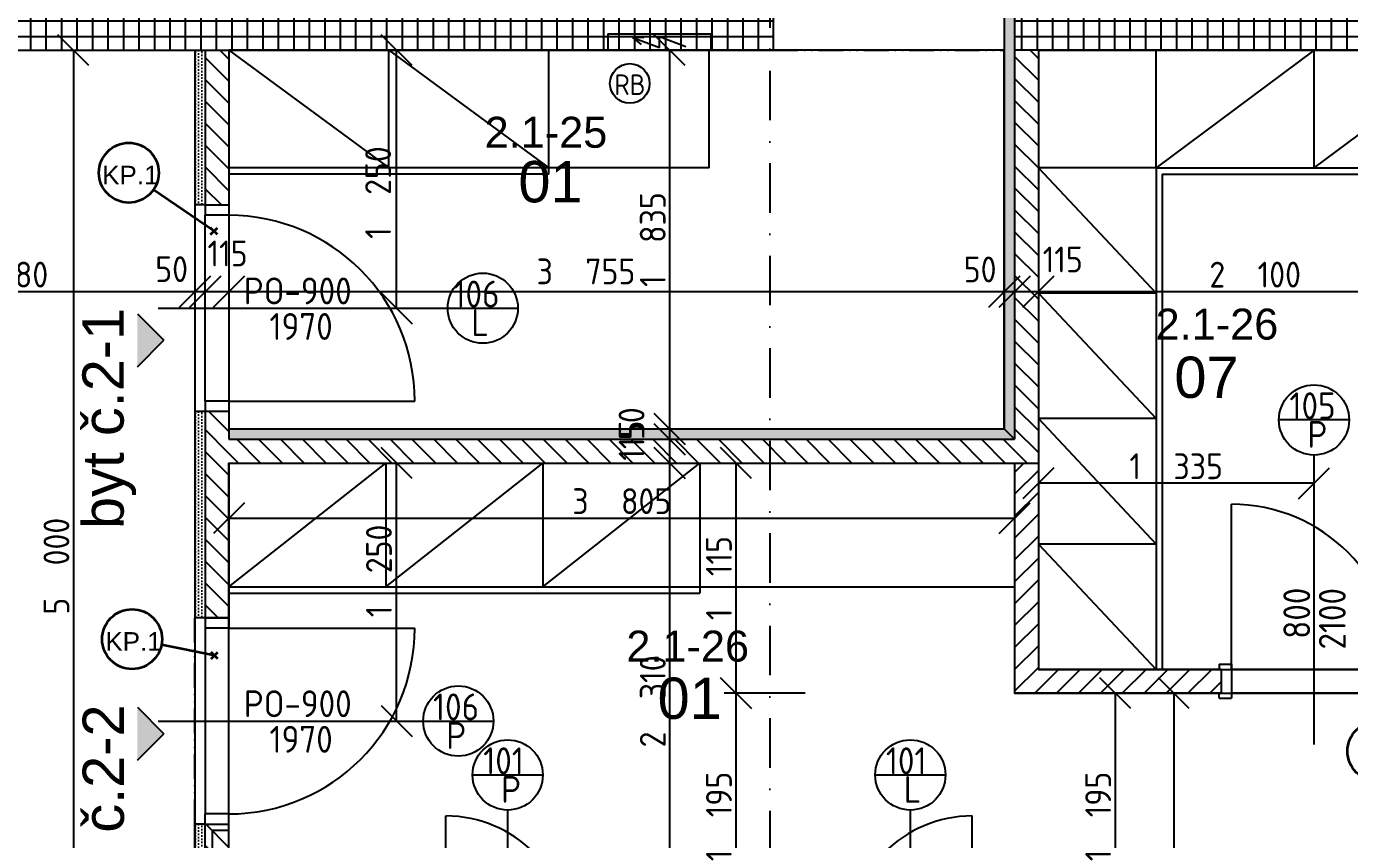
# Model space of a CAD drawing. Extents: x 4511820 to 5180432, y -1526536 to -944957.
# Drawn here: x 5028505 to 5034913, y -1249008 to -1245069 of the extents above; entities that cross this region are included whole.
import ezdxf

# ---------------------------------------------------------------- set-up
doc = ezdxf.new("R2010")
doc.units = 0
doc.header["$MEASUREMENT"] = 0
doc.linetypes.add('ACAD_ISO12W100', pattern=[22, 12, -3, 0.5, -3, 0.5, -3])
doc.linetypes.add('BODKOCIARKOVANA_3', pattern=[5.6, 3, -1.3, 0, -1.3])
doc.layers.get('0').update_dxf_attribs({"linetype": 'CONTINUOUS'})
doc.layers.get('Defpoints').update_dxf_attribs({"color": 61, "linetype": 'CONTINUOUS'})
for name, color, linetype in [('DVERE', 45, 'CONTINUOUS'), ('KÓTY', 4, 'CONTINUOUS'), ('MÚRY', 1, 'CONTINUOUS'), ('osi', 253, 'CONTINUOUS'), ('Plochy', 41, 'CONTINUOUS'), ('POPIS', 7, 'CONTINUOUS'), ('TENKÁ', 7, 'CONTINUOUS'), ('ZARIADENIE', 47, 'CONTINUOUS'), ('ZZ-elektro', 221, 'CONTINUOUS'), ('ŠRAFY', 82, 'CONTINUOUS')]:
    doc.layers.add(name, color=color, linetype=linetype)
doc.layers.add('preklady', color=74, linetype='CONTINUOUS', lineweight=35)
doc.styles.add('ARIAL', font='arial.ttf')
doc.styles.add('Style-Arial', font='arial.ttf')
doc.styles.add('STYLE1', font='isocp.shx')
doc.dimstyles.new('STANDARD-50', dxfattribs={"dimtxt": 125, "dimasz": 150, "dimexe": 10, "dimexo": 200, "dimgap": 20, "dimtad": 1, "dimdsep": 46, "dimlunit": 6, "dimtxsty": 'STYLE1', "dimblk1": 'OBLIQUE', "dimblk2": 'OBLIQUE', "dimsah": 1, "dimcen": 2.5, "dimse1": 1, "dimse2": 1, "dimadec": 0, "dimazin": 0, "dimtfac": 1, "dimtmove": 1, "dimatfit": 3, "dimldrblk": 'OBLIQUE', "dimfxl": 1, "dimtolj": 1, "dimtzin": 0, "dimarcsym": 0})
pattern_1 = [(90, (-3307273.674, 579782.7), (-75, 1e-14), []), (180, (-3307273.674, 579782.7), (-1e-14, -75), [])]
pattern_2 = [(135, (-2976355.03, 109742.89), (-53.0330086, -53.0330086), [])]
pattern_3 = [(90, (-71441.844, -112920.035), (-15.625, 7.8125), [0, -15.625])]

# ---------------------------------------------------------------- blocks, each defined once
blk = doc.blocks.new('_OBLIQUE')
at = {"color": 0, "linetype": 'ByBlock'}
blk.add_line((-0.5, -0.5), (0.5, 0.5), dxfattribs=at)
blk = doc.blocks.new('*D30983')
at = {"layer": 'Defpoints', "color": 0}
for p in [(5027441, -1246354), (5029321, -1246336.1), (5029321, -1246354)]:
    blk.add_point(p, dxfattribs=at)
at = {"layer": 'KÓTY', "color": 0, "lineweight": -2}
blk.add_line((5027441, -1246354), (5029321, -1246354), dxfattribs=at)
at = {"layer": 'KÓTY', "color": 0, "linetype": 'ByBlock', "lineweight": -2, "xscale": 150, "yscale": 150, "zscale": 150, "rotation": 180}
blk.add_blockref('_OBLIQUE', (5027441, -1246354), dxfattribs=at)
at = {"layer": 'KÓTY', "color": 0, "linetype": 'ByBlock', "lineweight": -2, "xscale": 150, "yscale": 150, "zscale": 150}
blk.add_blockref('_OBLIQUE', (5029321, -1246354), dxfattribs=at)
at = {"layer": 'KÓTY', "color": 0, "insert": (5028381, -1246271.5), "char_height": 125, "attachment_point": 5, "style": 'STYLE1'}
blk.add_mtext('\\A1;1ﾠ880', dxfattribs=at)
blk = doc.blocks.new('*D30984')
at = {"layer": 'Defpoints', "color": 0}
for p in [(5029321, -1246336.1), (5029371, -1246354), (5029371, -1246384.2)]:
    blk.add_point(p, dxfattribs=at)
at = {"layer": 'KÓTY', "color": 0, "lineweight": -2}
blk.add_line((5029321, -1246354), (5029371, -1246354), dxfattribs=at)
at = {"layer": 'KÓTY', "color": 0, "linetype": 'ByBlock', "lineweight": -2, "xscale": 150, "yscale": 150, "zscale": 150, "rotation": 180}
blk.add_blockref('_OBLIQUE', (5029321, -1246354), dxfattribs=at)
at = {"layer": 'KÓTY', "color": 0, "linetype": 'ByBlock', "lineweight": -2, "xscale": 150, "yscale": 150, "zscale": 150}
blk.add_blockref('_OBLIQUE', (5029371, -1246354), dxfattribs=at)
at = {"layer": 'KÓTY', "color": 0, "insert": (5029208.5, -1246245), "char_height": 125, "attachment_point": 5, "style": 'STYLE1'}
blk.add_mtext('\\A1;50', dxfattribs=at)
blk = doc.blocks.new('*D30985')
at = {"layer": 'Defpoints', "color": 0}
for p in [(5029371, -1246384.2), (5029486, -1246354), (5029486, -1246384.2)]:
    blk.add_point(p, dxfattribs=at)
at = {"layer": 'KÓTY', "color": 0, "lineweight": -2}
blk.add_line((5029371, -1246354), (5029486, -1246354), dxfattribs=at)
at = {"layer": 'KÓTY', "color": 0, "linetype": 'ByBlock', "lineweight": -2, "xscale": 150, "yscale": 150, "zscale": 150, "rotation": 180}
blk.add_blockref('_OBLIQUE', (5029371, -1246354), dxfattribs=at)
at = {"layer": 'KÓTY', "color": 0, "linetype": 'ByBlock', "lineweight": -2, "xscale": 150, "yscale": 150, "zscale": 150}
blk.add_blockref('_OBLIQUE', (5029486, -1246354), dxfattribs=at)
at = {"layer": 'KÓTY', "color": 0, "insert": (5029479.3, -1246169), "char_height": 125, "attachment_point": 5, "style": 'STYLE1'}
blk.add_mtext('\\A1;115', dxfattribs=at)
blk = doc.blocks.new('*D30986')
at = {"layer": 'Defpoints', "color": 0}
for p in [(5029486, -1246384.2), (5033241, -1246354), (5033241, -1246384.2)]:
    blk.add_point(p, dxfattribs=at)
at = {"layer": 'KÓTY', "color": 0, "lineweight": -2}
blk.add_line((5029486, -1246354), (5033241, -1246354), dxfattribs=at)
at = {"layer": 'KÓTY', "color": 0, "linetype": 'ByBlock', "lineweight": -2, "xscale": 150, "yscale": 150, "zscale": 150, "rotation": 180}
blk.add_blockref('_OBLIQUE', (5029486, -1246354), dxfattribs=at)
at = {"layer": 'KÓTY', "color": 0, "linetype": 'ByBlock', "lineweight": -2, "xscale": 150, "yscale": 150, "zscale": 150}
blk.add_blockref('_OBLIQUE', (5033241, -1246354), dxfattribs=at)
at = {"layer": 'KÓTY', "color": 0, "insert": (5031215, -1246256), "char_height": 125, "attachment_point": 5, "style": 'STYLE1'}
blk.add_mtext('\\A1;3ﾠ755', dxfattribs=at)
blk = doc.blocks.new('*D30987')
at = {"layer": 'Defpoints', "color": 0}
for p in [(5033241, -1246384.2), (5033291, -1246354), (5033291, -1246384.2)]:
    blk.add_point(p, dxfattribs=at)
at = {"layer": 'KÓTY', "color": 0, "lineweight": -2}
blk.add_line((5033241, -1246354), (5033291, -1246354), dxfattribs=at)
at = {"layer": 'KÓTY', "color": 0, "linetype": 'ByBlock', "lineweight": -2, "xscale": 150, "yscale": 150, "zscale": 150, "rotation": 180}
blk.add_blockref('_OBLIQUE', (5033241, -1246354), dxfattribs=at)
at = {"layer": 'KÓTY', "color": 0, "linetype": 'ByBlock', "lineweight": -2, "xscale": 150, "yscale": 150, "zscale": 150}
blk.add_blockref('_OBLIQUE', (5033291, -1246354), dxfattribs=at)
at = {"layer": 'KÓTY', "color": 0, "insert": (5033124, -1246246.5), "char_height": 125, "attachment_point": 5, "style": 'STYLE1'}
blk.add_mtext('\\A1;50', dxfattribs=at)
blk = doc.blocks.new('*D30988')
at = {"layer": 'Defpoints', "color": 0}
for p in [(5033291, -1246384.2), (5033406, -1246354), (5033406, -1246384.2)]:
    blk.add_point(p, dxfattribs=at)
at = {"layer": 'KÓTY', "color": 0, "lineweight": -2}
blk.add_line((5033291, -1246354), (5033406, -1246354), dxfattribs=at)
at = {"layer": 'KÓTY', "color": 0, "linetype": 'ByBlock', "lineweight": -2, "xscale": 150, "yscale": 150, "zscale": 150, "rotation": 180}
blk.add_blockref('_OBLIQUE', (5033291, -1246354), dxfattribs=at)
at = {"layer": 'KÓTY', "color": 0, "linetype": 'ByBlock', "lineweight": -2, "xscale": 150, "yscale": 150, "zscale": 150}
blk.add_blockref('_OBLIQUE', (5033406, -1246354), dxfattribs=at)
at = {"layer": 'KÓTY', "color": 0, "insert": (5033524, -1246198), "char_height": 125, "attachment_point": 5, "style": 'STYLE1'}
blk.add_mtext('\\A1;115', dxfattribs=at)
blk = doc.blocks.new('*D30989')
at = {"layer": 'Defpoints', "color": 0}
for p in [(5033406, -1246384.2), (5035506, -1246354), (5035506, -1246384.2)]:
    blk.add_point(p, dxfattribs=at)
at = {"layer": 'KÓTY', "color": 0, "lineweight": -2}
blk.add_line((5033406, -1246354), (5035506, -1246354), dxfattribs=at)
at = {"layer": 'KÓTY', "color": 0, "linetype": 'ByBlock', "lineweight": -2, "xscale": 150, "yscale": 150, "zscale": 150, "rotation": 180}
blk.add_blockref('_OBLIQUE', (5033406, -1246354), dxfattribs=at)
at = {"layer": 'KÓTY', "color": 0, "linetype": 'ByBlock', "lineweight": -2, "xscale": 150, "yscale": 150, "zscale": 150}
blk.add_blockref('_OBLIQUE', (5035506, -1246354), dxfattribs=at)
at = {"layer": 'KÓTY', "color": 0, "insert": (5034456, -1246271.5), "char_height": 125, "attachment_point": 5, "style": 'STYLE1'}
blk.add_mtext('\\A1;2ﾠ100', dxfattribs=at)
blk = doc.blocks.new('*D31225')
at = {"layer": 'Defpoints', "color": 0}
for p in [(5029413.5, -1245184.2), (5028733, -1250184.2), (5029413.5, -1250184.2)]:
    blk.add_point(p, dxfattribs=at)
at = {"layer": 'KÓTY', "color": 0, "lineweight": -2}
blk.add_line((5028733, -1245184.2), (5028733, -1250184.2), dxfattribs=at)
at = {"layer": 'KÓTY', "color": 0, "linetype": 'ByBlock', "lineweight": -2, "xscale": 150, "yscale": 150, "zscale": 150}
for p, rotation in [((5028733, -1245184.2), 90), ((5028733, -1250184.2), 270)]:
    blk.add_blockref('_OBLIQUE', p, dxfattribs=dict(at, rotation=rotation))
at = {"layer": 'KÓTY', "color": 0, "insert": (5028650.5, -1247684.2), "char_height": 125, "attachment_point": 5, "rotation": 90, "style": 'STYLE1'}
blk.add_mtext('\\A1;5ﾠ000', dxfattribs=at)
blk = doc.blocks.new('*D31240')
at = {"layer": 'Defpoints', "color": 0}
for p in [(5033406, -1247145.6), (5034741, -1247145.6), (5033406, -1247282.5)]:
    blk.add_point(p, dxfattribs=at)
at = {"layer": 'KÓTY', "color": 0, "lineweight": -2}
blk.add_line((5034741, -1247282.5), (5033406, -1247282.5), dxfattribs=at)
at = {"layer": 'KÓTY', "color": 0, "linetype": 'ByBlock', "lineweight": -2, "xscale": 150, "yscale": 150, "zscale": 150, "rotation": 180}
blk.add_blockref('_OBLIQUE', (5033406, -1247282.5), dxfattribs=at)
at = {"layer": 'KÓTY', "color": 0, "linetype": 'ByBlock', "lineweight": -2, "xscale": 150, "yscale": 150, "zscale": 150}
blk.add_blockref('_OBLIQUE', (5034741, -1247282.5), dxfattribs=at)
at = {"layer": 'KÓTY', "color": 0, "insert": (5034073.5, -1247200), "char_height": 125, "attachment_point": 5, "style": 'STYLE1'}
blk.add_mtext('\\A1;1ﾠ335', dxfattribs=at)
blk = doc.blocks.new('*D31282')
at = {"layer": 'Defpoints', "color": 0}
for p in [(5031621, -1247184.2), (5031811, -1247184.2), (5031811, -1249494.2)]:
    blk.add_point(p, dxfattribs=at)
at = {"layer": 'KÓTY', "color": 0, "lineweight": -2}
blk.add_line((5031621, -1249494.2), (5031621, -1247184.2), dxfattribs=at)
at = {"layer": 'KÓTY', "color": 0, "linetype": 'ByBlock', "lineweight": -2, "xscale": 150, "yscale": 150, "zscale": 150}
for p, rotation in [((5031621, -1247184.2), 90), ((5031621, -1249494.2), 270)]:
    blk.add_blockref('_OBLIQUE', p, dxfattribs=dict(at, rotation=rotation))
at = {"layer": 'KÓTY', "color": 0, "insert": (5031538.5, -1248339.2), "char_height": 125, "attachment_point": 5, "rotation": 90, "style": 'STYLE1'}
blk.add_mtext('\\A1;2ﾠ310', dxfattribs=at)
blk = doc.blocks.new('*D31283')
at = {"layer": 'Defpoints', "color": 0}
for p in [(5031621, -1247069.2), (5031621, -1247069.2), (5031621, -1247184.2)]:
    blk.add_point(p, dxfattribs=at)
at = {"layer": 'KÓTY', "color": 0, "lineweight": -2}
blk.add_line((5031621, -1247184.2), (5031621, -1247069.2), dxfattribs=at)
at = {"layer": 'KÓTY', "color": 0, "linetype": 'ByBlock', "lineweight": -2, "xscale": 150, "yscale": 150, "zscale": 150}
for p, rotation in [((5031621, -1247069.2), 90), ((5031621, -1247184.2), 270)]:
    blk.add_blockref('_OBLIQUE', p, dxfattribs=dict(at, rotation=rotation))
at = {"layer": 'KÓTY', "color": 0, "insert": (5031436, -1247076), "char_height": 125, "attachment_point": 5, "rotation": 90, "style": 'STYLE1'}
blk.add_mtext('\\A1;115', dxfattribs=at)
blk = doc.blocks.new('*D31284')
at = {"layer": 'Defpoints', "color": 0}
for p in [(5031621, -1247019.2), (5031621, -1247019.2), (5031621, -1247069.2)]:
    blk.add_point(p, dxfattribs=at)
at = {"layer": 'KÓTY', "color": 0, "lineweight": -2}
blk.add_line((5031621, -1247069.2), (5031621, -1247019.2), dxfattribs=at)
at = {"layer": 'KÓTY', "color": 0, "linetype": 'ByBlock', "lineweight": -2, "xscale": 150, "yscale": 150, "zscale": 150}
for p, rotation in [((5031621, -1247019.2), 90), ((5031621, -1247069.2), 270)]:
    blk.add_blockref('_OBLIQUE', p, dxfattribs=dict(at, rotation=rotation))
at = {"layer": 'KÓTY', "color": 0, "insert": (5031436, -1246993.5), "char_height": 125, "attachment_point": 5, "rotation": 90, "style": 'STYLE1'}
blk.add_mtext('\\A1;50', dxfattribs=at)
blk = doc.blocks.new('*D31285')
at = {"layer": 'Defpoints', "color": 0}
for p in [(5031621, -1245184.2), (5031621, -1245184.2), (5031621, -1247019.2)]:
    blk.add_point(p, dxfattribs=at)
at = {"layer": 'KÓTY', "color": 0, "lineweight": -2}
blk.add_line((5031621, -1247019.2), (5031621, -1245184.2), dxfattribs=at)
at = {"layer": 'KÓTY', "color": 0, "linetype": 'ByBlock', "lineweight": -2, "xscale": 150, "yscale": 150, "zscale": 150}
for p, rotation in [((5031621, -1245184.2), 90), ((5031621, -1247019.2), 270)]:
    blk.add_blockref('_OBLIQUE', p, dxfattribs=dict(at, rotation=rotation))
at = {"layer": 'KÓTY', "color": 0, "insert": (5031538.5, -1246101.7), "char_height": 125, "attachment_point": 5, "rotation": 90, "style": 'STYLE1'}
blk.add_mtext('\\A1;1ﾠ835', dxfattribs=at)
blk = doc.blocks.new('*D31292')
at = {"layer": 'Defpoints', "color": 0}
for p in [(5032121, -1244571.5), (5032111, -1245246.7), (5032121, -1245246.7)]:
    blk.add_point(p, dxfattribs=at)
at = {"layer": 'KÓTY', "color": 0, "lineweight": -2}
for p, q in [((5032111, -1244571.5), (5031961, -1244571.5)), ((5032111, -1244571.5), (5032121, -1244571.5)), ((5032121, -1244571.5), (5032271, -1244571.5))]:
    blk.add_line(p, q, dxfattribs=at)
at = {"layer": 'KÓTY', "color": 0, "linetype": 'ByBlock', "lineweight": -2, "xscale": 150, "yscale": 150, "zscale": 150}
blk.add_blockref('_OBLIQUE', (5032111, -1244571.5), dxfattribs=at)
at = {"layer": 'KÓTY', "color": 0, "linetype": 'ByBlock', "lineweight": -2, "xscale": 150, "yscale": 150, "zscale": 150, "rotation": 180}
blk.add_blockref('_OBLIQUE', (5032121, -1244571.5), dxfattribs=at)
at = {"layer": 'KÓTY', "color": 0, "insert": (5032166.8, -1244386.5), "char_height": 125, "attachment_point": 5, "style": 'STYLE1'}
blk.add_mtext('\\A1;10', dxfattribs=at)
blk = doc.blocks.new('*D31293')
at = {"layer": 'Defpoints', "color": 0}
for p in [(5033241, -1244571.5), (5032121, -1245246.7), (5033241, -1245246.7)]:
    blk.add_point(p, dxfattribs=at)
at = {"layer": 'KÓTY', "color": 0, "lineweight": -2}
blk.add_line((5032121, -1244571.5), (5033241, -1244571.5), dxfattribs=at)
at = {"layer": 'KÓTY', "color": 0, "linetype": 'ByBlock', "lineweight": -2, "xscale": 150, "yscale": 150, "zscale": 150, "rotation": 180}
blk.add_blockref('_OBLIQUE', (5032121, -1244571.5), dxfattribs=at)
at = {"layer": 'KÓTY', "color": 0, "linetype": 'ByBlock', "lineweight": -2, "xscale": 150, "yscale": 150, "zscale": 150}
blk.add_blockref('_OBLIQUE', (5033241, -1244571.5), dxfattribs=at)
at = {"layer": 'KÓTY', "color": 0, "insert": (5032681, -1244489), "char_height": 125, "attachment_point": 5, "style": 'STYLE1'}
blk.add_mtext('\\A1;1ﾠ120', dxfattribs=at)
blk = doc.blocks.new('*D31294')
at = {"layer": 'Defpoints', "color": 0}
for p in [(5033291, -1244571.5), (5033241, -1245246.7), (5033291, -1245246.7)]:
    blk.add_point(p, dxfattribs=at)
at = {"layer": 'KÓTY', "color": 0, "lineweight": -2}
blk.add_line((5033241, -1244571.5), (5033291, -1244571.5), dxfattribs=at)
at = {"layer": 'KÓTY', "color": 0, "linetype": 'ByBlock', "lineweight": -2, "xscale": 150, "yscale": 150, "zscale": 150, "rotation": 180}
blk.add_blockref('_OBLIQUE', (5033241, -1244571.5), dxfattribs=at)
at = {"layer": 'KÓTY', "color": 0, "linetype": 'ByBlock', "lineweight": -2, "xscale": 150, "yscale": 150, "zscale": 150}
blk.add_blockref('_OBLIQUE', (5033291, -1244571.5), dxfattribs=at)
at = {"layer": 'KÓTY', "color": 0, "insert": (5033153.5, -1244449.5), "char_height": 125, "attachment_point": 5, "style": 'STYLE1'}
blk.add_mtext('\\A1;50', dxfattribs=at)
blk = doc.blocks.new('*D31295')
at = {"layer": 'Defpoints', "color": 0}
for p in [(5033416, -1244571.5), (5033291, -1245246.7), (5033416, -1245246.7)]:
    blk.add_point(p, dxfattribs=at)
at = {"layer": 'KÓTY', "color": 0, "lineweight": -2}
blk.add_line((5033291, -1244571.5), (5033416, -1244571.5), dxfattribs=at)
at = {"layer": 'KÓTY', "color": 0, "linetype": 'ByBlock', "lineweight": -2, "xscale": 150, "yscale": 150, "zscale": 150, "rotation": 180}
blk.add_blockref('_OBLIQUE', (5033291, -1244571.5), dxfattribs=at)
at = {"layer": 'KÓTY', "color": 0, "linetype": 'ByBlock', "lineweight": -2, "xscale": 150, "yscale": 150, "zscale": 150}
blk.add_blockref('_OBLIQUE', (5033416, -1244571.5), dxfattribs=at)
at = {"layer": 'KÓTY', "color": 0, "insert": (5033389, -1244404.5), "char_height": 125, "attachment_point": 5, "style": 'STYLE1'}
blk.add_mtext('\\A1;125', dxfattribs=at)
blk = doc.blocks.new('*D31301')
at = {"layer": 'Defpoints', "color": 0}
for p in [(5033291, -1247184.2), (5031941.5, -1248299.2), (5033291, -1248299.2)]:
    blk.add_point(p, dxfattribs=at)
at = {"layer": 'KÓTY', "color": 0, "lineweight": -2}
blk.add_line((5031941.5, -1247184.2), (5031941.5, -1248299.2), dxfattribs=at)
at = {"layer": 'KÓTY', "color": 0, "linetype": 'ByBlock', "lineweight": -2, "xscale": 150, "yscale": 150, "zscale": 150}
for p, rotation in [((5031941.5, -1247184.2), 90), ((5031941.5, -1248299.2), 270)]:
    blk.add_blockref('_OBLIQUE', p, dxfattribs=dict(at, rotation=rotation))
at = {"layer": 'KÓTY', "color": 0, "insert": (5031859, -1247741.7), "char_height": 125, "attachment_point": 5, "rotation": 90, "style": 'STYLE1'}
blk.add_mtext('\\A1;1ﾠ115', dxfattribs=at)
blk = doc.blocks.new('*D31302')
at = {"layer": 'Defpoints', "color": 0}
for p in [(5033291, -1248299.2), (5031941.5, -1249494.2), (5033291, -1249494.2)]:
    blk.add_point(p, dxfattribs=at)
at = {"layer": 'KÓTY', "color": 0, "lineweight": -2}
blk.add_line((5031941.5, -1248299.2), (5031941.5, -1249494.2), dxfattribs=at)
at = {"layer": 'KÓTY', "color": 0, "linetype": 'ByBlock', "lineweight": -2, "xscale": 150, "yscale": 150, "zscale": 150}
for p, rotation in [((5031941.5, -1248299.2), 90), ((5031941.5, -1249494.2), 270)]:
    blk.add_blockref('_OBLIQUE', p, dxfattribs=dict(at, rotation=rotation))
at = {"layer": 'KÓTY', "color": 0, "insert": (5031859, -1248896.7), "char_height": 125, "attachment_point": 5, "rotation": 90, "style": 'STYLE1'}
blk.add_mtext('\\A1;1ﾠ195', dxfattribs=at)
blk = doc.blocks.new('*D31319')
at = {"layer": 'Defpoints', "color": 0}
for p in [(5029486, -1247184.2), (5033291, -1247184.2), (5033291, -1247451.5)]:
    blk.add_point(p, dxfattribs=at)
at = {"layer": 'KÓTY', "color": 0, "lineweight": -2}
blk.add_line((5029486, -1247451.5), (5033291, -1247451.5), dxfattribs=at)
at = {"layer": 'KÓTY', "color": 0, "linetype": 'ByBlock', "lineweight": -2, "xscale": 150, "yscale": 150, "zscale": 150, "rotation": 180}
blk.add_blockref('_OBLIQUE', (5029486, -1247451.5), dxfattribs=at)
at = {"layer": 'KÓTY', "color": 0, "linetype": 'ByBlock', "lineweight": -2, "xscale": 150, "yscale": 150, "zscale": 150}
blk.add_blockref('_OBLIQUE', (5033291, -1247451.5), dxfattribs=at)
at = {"layer": 'KÓTY', "color": 0, "insert": (5031388.5, -1247369), "char_height": 125, "attachment_point": 5, "style": 'STYLE1'}
blk.add_mtext('\\A1;3ﾠ805', dxfattribs=at)
blk = doc.blocks.new('*D31320')
at = {"layer": 'Defpoints', "color": 0}
for p in [(5033291, -1248299.2), (5033291, -1249494.2), (5033778, -1249494.2)]:
    blk.add_point(p, dxfattribs=at)
at = {"layer": 'KÓTY', "color": 0, "lineweight": -2}
blk.add_line((5033778, -1248299.2), (5033778, -1249494.2), dxfattribs=at)
at = {"layer": 'KÓTY', "color": 0, "linetype": 'ByBlock', "lineweight": -2, "xscale": 150, "yscale": 150, "zscale": 150}
for p, rotation in [((5033778, -1248299.2), 90), ((5033778, -1249494.2), 270)]:
    blk.add_blockref('_OBLIQUE', p, dxfattribs=dict(at, rotation=rotation))
at = {"layer": 'KÓTY', "color": 0, "insert": (5033695.5, -1248896.7), "char_height": 125, "attachment_point": 5, "rotation": 90, "style": 'STYLE1'}
blk.add_mtext('\\A1;1ﾠ195', dxfattribs=at)
blk = doc.blocks.new('*D31322')
at = {"layer": 'Defpoints', "color": 0}
for p in [(5033291, -1248299.2), (5033291, -1251494.2), (5034062, -1251494.2)]:
    blk.add_point(p, dxfattribs=at)
at = {"layer": 'KÓTY', "color": 0, "lineweight": -2}
blk.add_line((5034062, -1248299.2), (5034062, -1251494.2), dxfattribs=at)
at = {"layer": 'KÓTY', "color": 0, "linetype": 'ByBlock', "lineweight": -2, "xscale": 150, "yscale": 150, "zscale": 150}
for p, rotation in [((5034062, -1248299.2), 90), ((5034062, -1251494.2), 270)]:
    blk.add_blockref('_OBLIQUE', p, dxfattribs=dict(at, rotation=rotation))
at = {"layer": 'KÓTY', "color": 0, "insert": (5033979.5, -1249896.7), "char_height": 125, "attachment_point": 5, "rotation": 90, "style": 'STYLE1'}
blk.add_mtext('\\A1;3ﾠ195', dxfattribs=at)
blk = doc.blocks.new('*D31549')
at = {"layer": 'Defpoints', "color": 0}
for p in [(5030178.8, -1245184.2), (5030298, -1245184.2), (5030178.8, -1246434.2)]:
    blk.add_point(p, dxfattribs=at)
at = {"layer": 'KÓTY', "color": 0, "lineweight": -2}
blk.add_line((5030298, -1246434.2), (5030298, -1245184.2), dxfattribs=at)
at = {"layer": 'KÓTY', "color": 0, "linetype": 'ByBlock', "lineweight": -2, "xscale": 150, "yscale": 150, "zscale": 150}
for p, rotation in [((5030298, -1245184.2), 90), ((5030298, -1246434.2), 270)]:
    blk.add_blockref('_OBLIQUE', p, dxfattribs=dict(at, rotation=rotation))
at = {"layer": 'KÓTY', "color": 0, "insert": (5030208.5, -1245874), "char_height": 125, "attachment_point": 5, "rotation": 90, "style": 'STYLE1'}
blk.add_mtext('\\A1;1ﾠ250', dxfattribs=at)
blk = doc.blocks.new('*D31551')
at = {"layer": 'Defpoints', "color": 0}
for p in [(5030178.8, -1247184.2), (5030298, -1247184.2), (5030178.8, -1248434.2)]:
    blk.add_point(p, dxfattribs=at)
at = {"layer": 'KÓTY', "color": 0, "lineweight": -2}
blk.add_line((5030298, -1248434.2), (5030298, -1247184.2), dxfattribs=at)
at = {"layer": 'KÓTY', "color": 0, "linetype": 'ByBlock', "lineweight": -2, "xscale": 150, "yscale": 150, "zscale": 150}
for p, rotation in [((5030298, -1247184.2), 90), ((5030298, -1248434.2), 270)]:
    blk.add_blockref('_OBLIQUE', p, dxfattribs=dict(at, rotation=rotation))
at = {"layer": 'KÓTY', "color": 0, "insert": (5030212.5, -1247707), "char_height": 125, "attachment_point": 5, "rotation": 90, "style": 'STYLE1'}
blk.add_mtext('\\A1;1ﾠ250', dxfattribs=at)

msp = doc.modelspace()

# ---------------------------------------------------------------- hatches: boundary and pattern name
at = {"layer": 'TENKÁ'}
h = msp.add_hatch(color=256, dxfattribs=at)
h.dxf.hatch_style = 1
h.paths.add_polyline_path([(5029042.59, -1246718.035), (5029042.59, -1246461.214), (5029171, -1246589.624)])
h = msp.add_hatch(color=256, dxfattribs=at)
h.dxf.hatch_style = 1
h.paths.add_polyline_path([(5029042.59, -1248624.136), (5029042.59, -1248367.316), (5029171, -1248495.726)])
at = {"layer": 'ŠRAFY', "ltscale": 0.25}
h = msp.add_hatch(dxfattribs=at)
h.set_pattern_fill('ANSI37', color=256, scale=600, angle=45)
h.set_pattern_definition(pattern_1)
h.paths.add_polyline_path([(5029321, -1245184.226), (5029486, -1245184.226), (5032121, -1245184.226), (5032121, -1244884.226), (5032111, -1244884.226), (5031971, -1244884.226), (5027621, -1244884.226), (5027621, -1245184.226)])
at = {"layer": 'ŠRAFY'}
h = msp.add_hatch(dxfattribs=at)
h.set_pattern_fill('DOTS', color=256, scale=250, angle=90)
h.set_pattern_definition(pattern_3)
h.paths.add_polyline_path([(5033291, -1244884.226), (5033241, -1244884.226), (5033241, -1247019.226), (5033291, -1247069.226)])
at = {"layer": 'ŠRAFY', "ltscale": 0.25}
h = msp.add_hatch(dxfattribs=at)
h.set_pattern_fill('ANSI37', color=256, scale=600, angle=45)
h.set_pattern_definition(pattern_1)
h.paths.add_polyline_path([(5033291, -1245184.226), (5033406, -1245184.226), (5035506, -1245184.226), (5035621, -1245184.226), (5040541, -1245184.226), (5040541, -1244884.226), (5035531, -1244884.226), (5035416, -1244884.226), (5033531, -1244884.226), (5033416, -1244884.226), (5033291, -1244884.226)])
at = {"layer": 'ŠRAFY'}
h = msp.add_hatch(dxfattribs=at)
h.set_pattern_fill('DOTS', color=256, scale=250, angle=90)
h.set_pattern_definition(pattern_3)
h.paths.add_polyline_path([(5029371, -1245184.226), (5029321, -1245184.226), (5029321, -1245934.226), (5029371, -1245934.226)])
at = {"layer": 'ŠRAFY', "ltscale": 0.25}
h = msp.add_hatch(dxfattribs=at)
h.set_pattern_fill('ANSI31', color=256, scale=600, angle=90, style=0)
h.set_pattern_definition(pattern_2)
h.paths.add_polyline_path([(5029371, -1245184.226), (5029371, -1245934.226), (5029486, -1245934.226), (5029486, -1245184.226)])
h = msp.add_hatch(dxfattribs=at)
h.set_pattern_fill('ANSI31', color=256, scale=600, angle=90, style=0)
h.set_pattern_definition(pattern_2)
h.paths.add_polyline_path([(5033291, -1245184.226), (5033291, -1247069.226), (5029486, -1247069.226), (5029486, -1247184.226), (5033291, -1247184.226), (5033406, -1247184.226), (5033406, -1245184.226)])
at = {"layer": 'ŠRAFY'}
h = msp.add_hatch(dxfattribs=at)
h.set_pattern_fill('DOTS', color=256, scale=250, angle=90)
h.set_pattern_definition([(90, (-71441.844, -112920.035), (-15.625, 7.8125), [0, -15.625])])
h.paths.add_polyline_path([(5029321, -1246934.226), (5029321, -1247934.226), (5029371, -1247934.226), (5029371, -1246934.226)])
at = {"layer": 'ŠRAFY', "ltscale": 0.25}
h = msp.add_hatch(dxfattribs=at)
h.set_pattern_fill('ANSI31', color=256, scale=600, angle=90, style=0)
h.set_pattern_definition(pattern_2)
h.paths.add_polyline_path([(5029486, -1247184.226), (5029486, -1247069.226), (5029486, -1247019.226), (5029486, -1246934.226), (5029371, -1246934.226), (5029371, -1247934.226), (5029486, -1247934.226), (5029486, -1247814.226), (5029486, -1247784.226)])
at = {"layer": 'ŠRAFY'}
h = msp.add_hatch(dxfattribs=at)
h.set_pattern_fill('DOTS', color=256, scale=250)
h.set_pattern_definition([(0, (0, -89070.035), (7.8125, 15.625), [0, -15.625])])
h.paths.add_polyline_path([(5033241, -1247019.226), (5029486, -1247019.226), (5029486, -1247069.226), (5033291, -1247069.226)])
at = {"layer": 'ŠRAFY', "ltscale": 0.25}
h = msp.add_hatch(dxfattribs=at)
h.set_pattern_fill('ANSI31', color=256, scale=600, style=0)
h.set_pattern_definition([(45, (515270.5, 214751.965), (-53.0330086, 53.0330086), [])])
h.paths.add_polyline_path([(5033406, -1248184.226), (5033406, -1247184.226), (5033291, -1247184.226), (5033291, -1248299.226), (5034281, -1248299.226), (5034291, -1248299.226), (5034291, -1248184.226), (5034281, -1248184.226)])
at = {"layer": 'ŠRAFY'}
h = msp.add_hatch(dxfattribs=at)
h.set_pattern_fill('DOTS', color=256, scale=250, angle=90)
h.set_pattern_definition([(90, (-71441.844, -112920.035), (-15.625, 7.8125), [0, -15.625])])
h.paths.add_polyline_path([(5029321, -1248934.226), (5029321, -1250184.226), (5029371, -1250234.226), (5029371, -1248934.226)])
at = {"layer": 'ŠRAFY', "ltscale": 0.25}
h = msp.add_hatch(dxfattribs=at)
h.set_pattern_fill('ANSI31', color=256, scale=600, angle=90, style=0)
h.set_pattern_definition(pattern_2)
h.paths.add_polyline_path([(5029486, -1251494.226), (5029486, -1249609.226), (5029486, -1249494.226), (5029486, -1248934.226), (5029371, -1248934.226), (5029371, -1251494.226)])

# ---------------------------------------------------------------- linework, layer by layer
at = {"layer": 'DVERE'}
for p, q in [((5029371, -1246884.226), (5029371, -1245984.226)), ((5029486, -1245984.226), (5029486, -1246884.226)), ((5029486, -1246884.226), (5030386, -1246884.226)), ((5029371, -1247984.226), (5029371, -1248884.226)), ((5029486, -1248884.226), (5029486, -1247984.226)), ((5029486, -1247984.226), (5030386, -1247984.226))]:
    msp.add_line(p, q, dxfattribs=at)
at = {"layer": 'DVERE', "ltscale": 0.25}
for p, q in [((5029142.672, -1246434.226), (5030545.328, -1246434.226)), ((5030545.328, -1246434.226), (5030885.328, -1246434.226)), ((5030545.328, -1246434.226), (5030885.328, -1246434.226)), ((5034911, -1246975.57), (5034571, -1246975.57)), ((5034741, -1248548.226), (5034741, -1247145.57)), ((5034341, -1248184.226), (5034341, -1247384.226)), ((5034281, -1248159.226), (5034341, -1248159.226)), ((5034281, -1248159.226), (5034281, -1248184.226)), ((5034341, -1248159.226), (5034341, -1248324.226)), ((5035141, -1248184.226), (5034341, -1248184.226)), ((5034281, -1248324.226), (5034281, -1248299.226)), ((5035141, -1248299.226), (5034341, -1248299.226)), ((5034281, -1248324.226), (5034341, -1248324.226)), ((5029142.672, -1248434.226), (5030545.328, -1248434.226)), ((5030423.828, -1248434.226), (5030763.828, -1248434.226)), ((5030426.828, -1248434.226), (5030766.828, -1248434.226)), ((5030666, -1248695.398), (5031006, -1248695.398)), ((5032616, -1248695.398), (5032956, -1248695.398)), ((5030836, -1249970.054), (5030836, -1248865.398)), ((5032786, -1249970.054), (5032786, -1248865.398)), ((5030536, -1249494.226), (5030536, -1248894.226)), ((5033086, -1249494.226), (5033086, -1248894.226))]:
    msp.add_line(p, q, dxfattribs=at)
for centre in [(5030715.328, -1246434.226), (5034741, -1246975.57), (5030596.828, -1248434.226), (5030836, -1248695.398), (5032786, -1248695.398)]:
    msp.add_circle(centre, 170, dxfattribs=at)
at = {"layer": 'DVERE'}
for centre, start, end in [((5029486, -1246884.226), 0, 90), ((5029486, -1247984.226), 270, 0)]:
    msp.add_arc(centre, 900, start, end, dxfattribs=at)
at = {"layer": 'DVERE', "ltscale": 0.25}
for centre, radius, start, end in [((5034341, -1248184.226), 800, 0, 90), ((5030536, -1249494.226), 600, 0, 90), ((5033086, -1249494.226), 600, 90, 180)]:
    msp.add_arc(centre, radius, start, end, dxfattribs=at)
at = {"layer": 'KÓTY'}
for p, q in [((5033241, -1247019.226), (5033291, -1247069.226)), ((5032276.5, -1248299.226), (5031884, -1248299.226))]:
    msp.add_line(p, q, dxfattribs=at)
at = {"layer": 'MÚRY'}
for p, q in [((5032121, -1244884.226), (5032121, -1245184.226)), ((5033241, -1244884.226), (5033241, -1247019.226)), ((5027441, -1245184.226), (5029321, -1245184.226)), ((5029321, -1245184.226), (5029321, -1245934.226)), ((5029486, -1245184.226), (5029486, -1245984.226)), ((5033406, -1245184.226), (5035506, -1245184.226)), ((5033406, -1245184.226), (5033406, -1248184.226)), ((5029371, -1245934.226), (5029321, -1245934.226)), ((5029371, -1245934.226), (5029371, -1245984.226)), ((5029486, -1245984.226), (5029371, -1245984.226)), ((5029486, -1246884.226), (5029371, -1246884.226)), ((5029371, -1246884.226), (5029371, -1246934.226)), ((5029486, -1246884.226), (5029486, -1247019.226)), ((5029371, -1246934.226), (5029321, -1246934.226)), ((5029321, -1246934.226), (5029321, -1247934.226)), ((5029486, -1247019.226), (5033241, -1247019.226)), ((5029486, -1247184.226), (5033291, -1247184.226)), ((5029486, -1247184.226), (5029486, -1247984.226)), ((5033291, -1247184.226), (5033291, -1248299.226)), ((5029371, -1247934.226), (5029321, -1247934.226)), ((5029371, -1247934.226), (5029371, -1247984.226)), ((5029486, -1247984.226), (5029371, -1247984.226)), ((5029486, -1247984.226), (5029371, -1247984.226)), ((5034291, -1248184.226), (5033406, -1248184.226)), ((5034291, -1248299.226), (5033291, -1248299.226)), ((5029486, -1248884.226), (5029371, -1248884.226)), ((5029371, -1248934.226), (5029371, -1248884.226)), ((5029486, -1249494.226), (5029486, -1248884.226)), ((5029321, -1250184.226), (5029321, -1248934.226)), ((5029371, -1248934.226), (5029321, -1248934.226))]:
    msp.add_line(p, q, dxfattribs=at)
at = {"layer": 'MÚRY', "ltscale": 0.25}
for p, q in [((5029486, -1245184.226), (5032121, -1245184.226)), ((5034291, -1248184.226), (5034291, -1248299.226))]:
    msp.add_line(p, q, dxfattribs=at)
at = {"layer": 'osi', "linetype": 'BODKOCIARKOVANA_3', "ltscale": 80}
msp.add_line((5032106, -1223327.035), (5032106, -1260844.226), dxfattribs=at)
at = {"layer": 'Plochy'}
for points in [[(5029321, -1250184.226), (5018731, -1250184.226), (5018731, -1248684.226), (5021281, -1248684.226), (5021281, -1247684.226), (5020981, -1247684.226), (5020981, -1245184.226), (5022891, -1245184.226), (5022891, -1248684.226), (5023141, -1248684.226), (5023141, -1248244.226), (5024341, -1248244.226), (5024341, -1248524.226), (5025441, -1248524.226), (5025441, -1248684.226), (5025641, -1248684.226), (5025641, -1247134.226), (5027441, -1247134.226), (5027441, -1245184.226), (5029321, -1245184.226)], [(5033241, -1245184.226), (5029486, -1245184.226), (5029486, -1247019.226), (5033241, -1247019.226)], [(5035506, -1245184.226), (5033406, -1245184.226), (5033406, -1248184.226), (5035506, -1248184.226)], [(5029486, -1249494.226), (5029486, -1247184.226), (5033291, -1247184.226), (5033291, -1248299.226), (5035291, -1248299.226), (5035291, -1251494.226), (5033291, -1251494.226), (5033291, -1249494.226)]]:
    msp.add_lwpolyline(points, close=True, dxfattribs=at)
at = {"layer": 'preklady'}
for p, q in [((5029414, -1246061.035), (5029120.989, -1245859.998)), ((5029397.383, -1246077.652), (5029430.617, -1246044.418)), ((5029430.618, -1246077.652), (5029397.384, -1246044.418)), ((5029416.001, -1248117.035), (5029159.126, -1248065.818)), ((5029399.383, -1248133.652), (5029432.617, -1248100.418)), ((5029432.618, -1248133.652), (5029399.384, -1248100.418))]:
    msp.add_line(p, q, dxfattribs=at)
at = {"layer": 'preklady', "ltscale": 0.25}
for centre in [(5029001.425, -1245777.965), (5029016.925, -1248037.465), (5035047.925, -1248580.465)]:
    msp.add_circle(centre, 145, dxfattribs=at)
at = {"layer": 'TENKÁ'}
for p, q in [((5033291, -1244884.226), (5033291, -1247069.226)), ((5029321, -1245184.226), (5029486, -1245184.226)), ((5029371, -1245184.226), (5029371, -1245934.226)), ((5033406, -1245184.226), (5033291, -1245184.226)), ((5029042.59, -1246461.214), (5029171, -1246589.624)), ((5029042.59, -1246718.035), (5029171, -1246589.624)), ((5029486, -1246934.226), (5029371, -1246934.226)), ((5029371, -1246934.226), (5029371, -1247934.226)), ((5029486, -1247019.226), (5029486, -1247069.226)), ((5029486, -1247069.226), (5033291, -1247069.226)), ((5033291, -1247184.226), (5033406, -1247184.226)), ((5029486, -1247934.226), (5029371, -1247934.226)), ((5029042.59, -1248367.316), (5029171, -1248495.726)), ((5029042.59, -1248624.136), (5029171, -1248495.726)), ((5029371, -1251794.226), (5029371, -1248934.226))]:
    msp.add_line(p, q, dxfattribs=at)
at = {"layer": 'TENKÁ', "linetype": 'ACAD_ISO12W100', "ltscale": 10}
for p, q in [((5032121, -1245184.226), (5033241, -1245184.226)), ((5029321, -1245934.226), (5029321, -1246934.226)), ((5029321, -1248934.226), (5029321, -1247934.226))]:
    msp.add_line(p, q, dxfattribs=at)
at = {"layer": 'TENKÁ', "ltscale": 0.25}
for p, q in [((5029371, -1245934.226), (5029486, -1245934.226)), ((5029371, -1247934.226), (5029486, -1247934.226)), ((5029371, -1248934.226), (5029486, -1248934.226))]:
    msp.add_line(p, q, dxfattribs=at)
at = {"layer": 'ZARIADENIE'}
for p, q in [((5029486, -1245184.226), (5030261, -1245754.226)), ((5030261, -1245184.226), (5031036, -1245754.226)), ((5030261, -1245754.226), (5030261, -1245184.226)), ((5031036, -1245784.226), (5031036, -1245184.226)), ((5031811, -1245754.226), (5031811, -1245184.226)), ((5033976, -1245754.226), (5033976, -1245184.226)), ((5034741, -1245184.226), (5033976, -1245754.226)), ((5034741, -1245754.226), (5034741, -1245184.226)), ((5034741, -1245754.226), (5035506, -1245184.226)), ((5031811, -1245754.226), (5029486, -1245754.226)), ((5031036, -1245784.226), (5029486, -1245784.226)), ((5033976, -1245754.226), (5033406, -1245754.226)), ((5033406, -1245754.226), (5033976, -1246361.726)), ((5033976, -1245754.226), (5033976, -1248184.226)), ((5033976, -1245754.226), (5035506, -1245754.226)), ((5034006, -1245784.226), (5034006, -1248184.226)), ((5034006, -1245784.226), (5035506, -1245784.226)), ((5033976, -1246361.726), (5033406, -1246361.726)), ((5033406, -1246361.726), (5033976, -1246969.226)), ((5033976, -1246969.226), (5033406, -1246969.226)), ((5033406, -1246969.226), (5033976, -1247576.726)), ((5029486, -1247784.226), (5030246, -1247184.226)), ((5030246, -1247184.226), (5030246, -1247784.226)), ((5030246, -1247784.226), (5031006, -1247184.226)), ((5031006, -1247184.226), (5031006, -1247784.226)), ((5031006, -1247784.226), (5031766, -1247184.226)), ((5031766, -1247184.226), (5031766, -1247814.226)), ((5033976, -1247576.726), (5033406, -1247576.726)), ((5033406, -1247576.726), (5033976, -1248184.226)), ((5029486, -1247784.226), (5033291, -1247784.226)), ((5029486, -1247814.226), (5031766, -1247814.226))]:
    msp.add_line(p, q, dxfattribs=at)
at = {"layer": 'ZZ-elektro'}
for p, q in [((5031321, -1245104.226), (5031321, -1245184.226)), ((5031321, -1245104.226), (5031821, -1245104.226)), ((5031821, -1245184.226), (5031821, -1245104.226)), ((5031442.507, -1245122.825), (5031571, -1245171.109)), ((5031495.813, -1245124.148), (5031442.507, -1245122.825)), ((5031483.493, -1245156.934), (5031442.507, -1245122.825)), ((5031571, -1245171.109), (5031571, -1245117.396)), ((5031571, -1245117.396), (5031699.493, -1245165.68)), ((5029406, -1249464.226), (5029406, -1248964.226)), ((5029486, -1248964.226), (5029406, -1248964.226))]:
    msp.add_line(p, q, dxfattribs=at)
msp.add_circle((5031427.44, -1245345.293), 96, dxfattribs=at)

# ---------------------------------------------------------------- texts
at = {"layer": 'DVERE', "style": 'STYLE1'}
for s, p in [('106', (5030573.298, -1246430.726)), ('L', (5030660.298, -1246569.363)), ('105', (5034621.97, -1246972.07)), ('P', (5034708.97, -1247110.707)), ('106', (5030474.298, -1248430.726)), ('P', (5030538.798, -1248569.363)), ('101', (5030717.47, -1248691.898)), ('101', (5032667.47, -1248691.898)), ('P', (5030804.47, -1248830.535)), ('L', (5032754.47, -1248830.535))]:
    msp.add_text(s, height=130, dxfattribs=at).set_placement(p)
at = {"layer": 'POPIS', "lineweight": 40, "ltscale": 0.25, "style": 'ARIAL'}
for s, height, p in [('2.1-25', 150, (5030724.269, -1245656.805)), ('01', 200, (5030887.811, -1245921.305)), ('01', 200, (5030887.811, -1245921.305)), ('2.1-26', 150, (5033973.769, -1246586.305)), ('07', 200, (5034064.811, -1246868.805)), ('2.1-26', 150, (5031410.769, -1248146.305)), ('01', 200, (5031561.811, -1248423.805))]:
    msp.add_text(s, height=height, dxfattribs=at).set_placement(p)
at = {"layer": 'POPIS', "color": 132, "ltscale": 0.25, "style": 'Style-Arial'}
for s, p in [('byt č.2-1', (5028976.289, -1247504.078)), ('byt č.2-2', (5028977.47, -1249425.572))]:
    msp.add_text(s, height=200, rotation=90, dxfattribs=at).set_placement(p)
at = {"layer": 'preklady', "linetype": 'Continuous', "lineweight": 20, "style": 'ARIAL'}
for p in [(5028872.161, -1245834.221), (5028887.661, -1248093.721)]:
    msp.add_text('KP.1', height=90, dxfattribs=at).set_placement(p)
at = {"layer": 'TENKÁ', "linetype": 'Continuous', "style": 'STYLE1'}
for s, p in [('PO-900', (5029558.257, -1246415.643)), ('1970', (5029682.483, -1246587.75)), ('PO-900', (5029558.257, -1248415.643)), ('1970', (5029682.483, -1248587.75))]:
    msp.add_text(s, height=130, dxfattribs=at).set_placement(p)
for s, p in [('800', (5034722.417, -1248036.141)), ('2100', (5034894.524, -1248087.915))]:
    msp.add_text(s, height=130, rotation=90, dxfattribs=at).set_placement(p)
at = {"layer": 'ZZ-elektro', "style": 'STYLE1'}
msp.add_text('RB', height=100, dxfattribs=at).set_placement((5031352.812, -1245401.493))

# ---------------------------------------------------------------- dimensions: what is measured, and where the dimension line sits
at = {"layer": 'KÓTY'}
for base, p1, p2, picture, middle in [((5032121, -1244571.535), (5032111, -1245246.726), (5032121, -1245246.726), '*D31292', (5032166.75, -1244386.535)), ((5033241, -1244571.535), (5032121, -1245246.726), (5033241, -1245246.726), '*D31293', (5032681, -1244488.992)), ((5029486, -1246354.035), (5029371, -1246384.226), (5029486, -1246384.226), '*D30985', (5029479.25, -1246169.035)), ((5029321, -1246354.035), (5027441, -1246354.035), (5029321, -1246336.084), '*D30983', (5028381, -1246271.492)), ((5035506, -1246354.035), (5033406, -1246384.226), (5035506, -1246384.226), '*D30989', (5034456, -1246271.492)), ((5033406, -1247282.535), (5034741, -1247145.57), (5033406, -1247145.57), '*D31240', (5034073.5, -1247199.992)), ((5033291, -1247451.535), (5029486, -1247184.226), (5033291, -1247184.226), '*D31319', (5031388.5, -1247368.992))]:
    dim = msp.add_linear_dim(base=base, p1=p1, p2=p2, dimstyle='STANDARD-50', dxfattribs=at)
    dim.commit()
    dim.dimension.update_dxf_attribs({"geometry": picture, "text_midpoint": middle})
for base, p1, p2, picture, middle in [((5033416, -1244571.535), (5033291, -1245246.726), (5033416, -1245246.726), '*D31295', (5033389, -1244487.035)), ((5033291, -1244571.535), (5033241, -1245246.726), (5033291, -1245246.726), '*D31294', (5033153.5, -1244532.035)), ((5033406, -1246354.035), (5033291, -1246384.226), (5033406, -1246384.226), '*D30988', (5033524, -1246280.535)), ((5029371, -1246354.035), (5029321, -1246336.084), (5029371, -1246384.226), '*D30984', (5029208.5, -1246327.535)), ((5033241, -1246354.035), (5029486, -1246384.226), (5033241, -1246384.226), '*D30986', (5031215, -1246338.535)), ((5033291, -1246354.035), (5033241, -1246384.226), (5033291, -1246384.226), '*D30987', (5033124, -1246329.035))]:
    dim = msp.add_linear_dim(base=base, p1=p1, p2=p2, dimstyle='STANDARD-50', dxfattribs=at)
    dim.commit()
    dim.dimension.update_dxf_attribs({"geometry": picture, "text_midpoint": middle, "dimtype": 160})
for base, p1, p2, picture, middle in [((5028733, -1250184.226), (5029413.5, -1245184.226), (5029413.5, -1250184.226), '*D31225', (5028650.457, -1247684.226)), ((5031621, -1245184.226), (5031621, -1247019.226), (5031621, -1245184.226), '*D31285', (5031538.457, -1246101.726)), ((5031621, -1247019.226), (5031621, -1247069.226), (5031621, -1247019.226), '*D31284', (5031436, -1246993.476)), ((5031621, -1247069.226), (5031621, -1247184.226), (5031621, -1247069.226), '*D31283', (5031436, -1247075.976)), ((5031621, -1247184.226), (5031811, -1249494.226), (5031811, -1247184.226), '*D31282', (5031538.457, -1248339.226)), ((5031941.5, -1248299.226), (5033291, -1247184.226), (5033291, -1248299.226), '*D31301', (5031858.957, -1247741.726)), ((5031941.5, -1249494.226), (5033291, -1248299.226), (5033291, -1249494.226), '*D31302', (5031858.957, -1248896.726)), ((5033778, -1249494.226), (5033291, -1248299.226), (5033291, -1249494.226), '*D31320', (5033695.457, -1248896.726)), ((5034062, -1251494.226), (5033291, -1248299.226), (5033291, -1251494.226), '*D31322', (5033979.457, -1249896.726))]:
    dim = msp.add_linear_dim(base=base, p1=p1, p2=p2, angle=90, dimstyle='STANDARD-50', dxfattribs=at)
    dim.commit()
    dim.dimension.update_dxf_attribs({"geometry": picture, "text_midpoint": middle})
for base, p1, p2, picture, middle in [((5030298, -1245184.226), (5030178.82, -1246434.226), (5030178.82, -1245184.226), '*D31549', (5030291, -1245874.035)), ((5030298, -1247184.226), (5030178.82, -1248434.226), (5030178.82, -1247184.226), '*D31551', (5030295, -1247707.035))]:
    dim = msp.add_linear_dim(base=base, p1=p1, p2=p2, angle=90, dimstyle='STANDARD-50', dxfattribs=at)
    dim.commit()
    dim.dimension.update_dxf_attribs({"geometry": picture, "text_midpoint": middle, "dimtype": 160})

doc.saveas('drawing.dxf')
